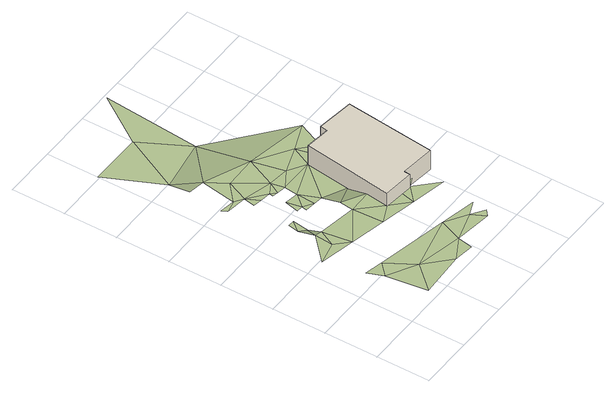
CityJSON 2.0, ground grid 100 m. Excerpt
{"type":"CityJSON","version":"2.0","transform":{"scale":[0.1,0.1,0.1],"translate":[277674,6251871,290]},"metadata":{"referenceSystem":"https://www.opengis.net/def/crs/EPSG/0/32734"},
"CityObjects":{
"building1":{"type":"Building","attributes":{"address":"Barton Street 7915 Cape Town","building":"house","building:levels":1,"building_height":4.1,"roof_height":21.57,"ground_height":17.47,"plus_code":"4FRW3C9W+XMH"},"geometry":[{"type":"Solid","lod":"1","boundaries":[[[[0,1,2,3]],[[1,4,5,2]],[[4,6,7,5]],[[6,8,9,7]],[[8,10,11,9]],[[10,12,13,11]],[[12,14,15,13]],[[14,0,3,15]],[[3,2,5,7,9,11,13,15]],[[14,12,10,8,6,4,1,0]]]]}]},
"terrain1":{"type":"TINRelief","geometry":[{"type":"CompositeSurface","lod":"1","boundaries":[[[16,17,18]],[[19,17,20]],[[18,17,19]],[[21,19,20]],[[22,23,24]],[[23,25,24]],[[24,26,22]],[[25,26,24]],[[26,27,22]],[[22,27,28]],[[19,29,18]],[[30,19,21]],[[27,31,28]],[[31,32,28]],[[25,33,26]],[[34,35,36]],[[30,21,37]],[[19,30,29]],[[33,25,38]],[[39,35,34]],[[39,40,41]],[[39,42,35]],[[43,44,45]],[[46,47,48]],[[49,39,41]],[[35,42,45]],[[48,50,51]],[[33,38,52]],[[53,46,48]],[[51,53,48]],[[49,54,39]],[[49,55,56]],[[39,54,42]],[[30,57,29]],[[58,59,33]],[[60,61,43]],[[52,38,62]],[[63,53,51]],[[56,54,49]],[[33,52,58]],[[64,57,30]],[[56,65,54]],[[45,42,66]],[[63,59,67]],[[43,45,68]],[[67,59,58]],[[66,42,54]],[[69,29,57]],[[52,62,70]],[[54,65,71]],[[63,72,53]],[[72,65,53]],[[57,64,73]],[[68,60,43]],[[66,68,45]],[[54,71,66]],[[72,63,67]],[[62,74,70]],[[72,71,65]],[[74,62,75]],[[76,74,77]],[[71,78,66]],[[72,78,71]],[[79,60,68]],[[72,80,78]],[[66,81,68]],[[78,81,66]],[[78,80,82]],[[83,82,80]],[[81,78,82]]]}]}
},
"vertices":[
[3171,3329,156],[2475,3421,156],[2475,3421,566],[3171,3329,566],[2459,3280,156],[2459,3280,566],[1994,3336,156],[1994,3336,566],[1774,1669,156],[1774,1669,566],[2340,1609,156],[2340,1609,566],[2350,1727,156],[2350,1727,566],[2991,1651,156],[2991,1651,566],
[279,1070,302],[389,775,302],[610,999,302],[912,478,302],[492,10,302],[1348,64,302],[551,2224,302],[97,1794,302],[529,1894,302],[756,1652,302],[676,2190,302],[718,2488,157],[607,2596,157],[1934,713,302],[1764,290,302],[760,2785,157],[636,2794,157],[1386,2072,302],[366,3779,157],[606,3834,157],[312,3880,157],[1715,12,302],[1415,1510,302],[762,3724,157],[717,3513,157],[880,3489,157],[927,4121,157],[481,4987,19],[410,4539,157],[709,4493,157],[1055,3132,157],[994,2865,157],[1112,2861,157],[1078,3460,157],[1096,2762,157],[1294,2737,157],[1774,1669,302],[1317,3090,157],[1290,3581,157],[1068,3385,157],[1167,3370,157],[2328,459,302],[1829,2086,302],[1415,2319,302],[992,6022,19],[9,6039,10],[2074,1368,302],[1463,2716,157],[2467,204,302],[1345,3343,157],[1536,4137,157],[1884,2503,157],[1466,5144,19],[2596,570,302],[2141,1630,302],[1671,3544,157],[1994,3336,157],[2571,298,302],[2340,1609,302],[2733,1226,302],[2350,1727,302],[2549,1703,302],[2175,3716,157],[1622,6943,19],[2261,3304,157],[2695,3927,157],[2475,3421,157],[2459,3280,157]
]}
